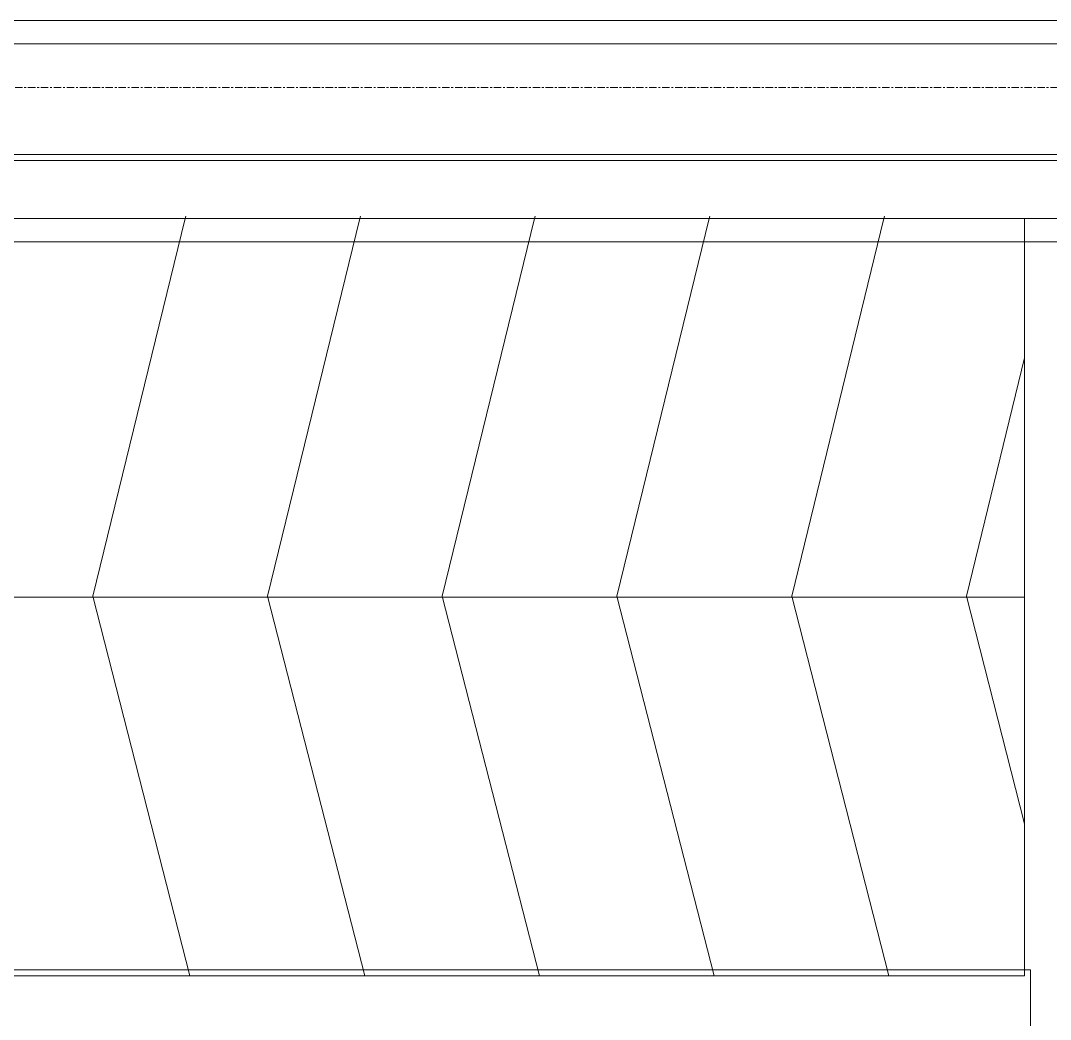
# Model space of a CAD drawing. Header units: millimetres. Extents: x 5357 to 201988, y -16345 to 109895.
# Drawn here: x 57428 to 59197, y 51937 to 53652 of the extents above; entities that cross this region are included whole.
import ezdxf

# ---------------------------------------------------------------- set-up
doc = ezdxf.new("R2010")
doc.units = ezdxf.units.MM
doc.linetypes.add('Grid Line', pattern=[22.225, 12.7, -3.175, 3.175, -3.175])
for name, color, linetype, lineweight in [('0-1', 7, 'Continuous', 5), ('A-DETL-THIN', 151, 'Continuous', 9), ('A-FLOR-1', 10, 'Continuous', 9), ('A-WALL', 113, 'Continuous', 9), ('G-IMPT', 8, 'Continuous', 9), ('I-WALL', 2, 'Continuous', 9), ('L-SITE-WALL-1', 10, 'Continuous', 9), ('M-EQPM', 50, 'Continuous', 9), ('S-GRID-1', 1, 'Grid Line', 9)]:
    doc.layers.add(name, color=color, linetype=linetype, lineweight=lineweight)

# ---------------------------------------------------------------- blocks, each defined once
blk = doc.blocks.new('NCV_TKTC_KET CAU_rvt-1-TKCS_MB SÂN ĐƯỜNG NỘI BỘ')
at = {"layer": 'A-FLOR-1'}
for p, q in [((54666.6, 53311.9), (59152.5, 53311.9)), ((59152.5, 53311.9), (54666.6, 53311.9)), ((59152.5, 53311.9), (59152.5, 52021.9)), ((59152.5, 52021.9), (59152.5, 53311.9))]:
    blk.add_line(p, q, dxfattribs=at)
at = {"layer": 'L-SITE-WALL-1'}
for p, q in [((54662.6, 53611.9), (60152.5, 53611.9)), ((60252.5, 53311.9), (54666.6, 53311.9))]:
    blk.add_line(p, q, dxfattribs=at)
blk = doc.blocks.new('TKTC_NAP THAM BE NUOC NGAM_260130 - TKTC_XREF_260130_NAP THAM BE NUOC NGAM_dwg-4013458-TKCS_MB SÂN ĐƯỜNG NỘI BỘ')
at = {"layer": 'G-IMPT'}
for p, q in [((-142509.1, 149189.7), (-148499, 149189.7)), ((-142509.1, 149189.7), (-148499, 149189.7)), ((-142709.2, 148889.7), (-148499, 148889.7))]:
    blk.add_line(p, q, dxfattribs=at)
blk = doc.blocks.new('TKTC_NAP THAM BE NUOC NGAM_260130 - NẮP THĂM BỂ NƯỚC NGẦM-2336355-TKCS_MB SÂN ĐƯỜNG NỘI BỘ')
blk.add_blockref('TKTC_NAP THAM BE NUOC NGAM_260130 - TKTC_XREF_260130_NAP THAM BE NUOC NGAM_dwg-4013458-TKCS_MB SÂN ĐƯỜNG NỘI BỘ', (150009, -139814.7))

msp = doc.modelspace()

# ---------------------------------------------------------------- linework, layer by layer
at = {"layer": 'A-DETL-THIN'}
for p, q in [((50352.5, 53311.9), (59152.5, 53311.9)), ((59152.5, 53311.9), (50352.5, 53311.9)), ((54652.6, 53311.9), (60452.5, 53311.9)), ((60452.5, 53311.9), (54652.6, 53311.9)), ((57552.5, 52663.9), (57710.9, 53311.9)), ((57710.9, 53311.9), (57711.8, 53315.9)), ((57852.5, 52663.9), (58010.9, 53311.9)), ((58010.9, 53311.9), (58011.8, 53315.9)), ((58152.5, 52663.9), (58310.9, 53311.9)), ((58310.9, 53311.9), (58311.8, 53315.9)), ((58452.5, 52663.9), (58610.9, 53311.9)), ((58610.9, 53311.9), (58611.8, 53315.9)), ((58752.5, 52663.9), (58910.9, 53311.9)), ((58910.9, 53311.9), (58911.8, 53315.9)), ((59152.5, 53311.9), (59152.5, 52011.9)), ((59152.5, 52011.9), (59152.5, 53311.9)), ((59052.5, 52663.9), (59152.5, 53073.1)), ((50352.5, 52661.9), (59152.5, 52661.9)), ((57552.5, 52663.9), (57719.2, 52011.9)), ((57852.5, 52663.9), (58019.2, 52011.9)), ((58152.5, 52663.9), (58319.2, 52011.9)), ((58452.5, 52663.9), (58619.2, 52011.9)), ((58752.5, 52663.9), (58919.2, 52011.9)), ((59052.5, 52663.9), (59152.5, 52272.7)), ((59152.5, 52011.9), (50352.5, 52011.9)), ((50352.5, 52011.9), (59152.5, 52011.9))]:
    msp.add_line(p, q, dxfattribs=at)
at = {"layer": 'A-WALL'}
for p, q in [((54662.6, 53421.9), (60152.5, 53421.9)), ((54662.6, 53411.9), (60152.5, 53411.9)), ((60262.5, 53311.9), (54662.6, 53311.9)), ((50342.5, 52021.9), (59162.5, 52021.9)), ((59152.5, 52011.9), (50352.5, 52011.9)), ((59162.5, 52021.9), (59162.5, 51851.9))]:
    msp.add_line(p, q, dxfattribs=at)
at = {"layer": 'I-WALL'}
for p, q in [((54662.6, 53651.9), (60152.5, 53651.9)), ((60152.5, 53611.9), (54662.6, 53611.9)), ((60652.6, 53271.9), (53492.6, 53271.9))]:
    msp.add_line(p, q, dxfattribs=at)
at = {"layer": 'S-GRID-1'}
msp.add_line((131551.8, 53536.9), (29351.8, 53536.9), dxfattribs=at)

# ---------------------------------------------------------------- block references
at = {"layer": '0-1'}
msp.add_blockref('NCV_TKTC_KET CAU_rvt-1-TKCS_MB SÂN ĐƯỜNG NỘI BỘ', (0, 0), dxfattribs=at)
at = {"layer": 'M-EQPM'}
msp.add_blockref('TKTC_NAP THAM BE NUOC NGAM_260130 - NẮP THĂM BỂ NƯỚC NGẦM-2336355-TKCS_MB SÂN ĐƯỜNG NỘI BỘ', (53152.6, 44236.9), dxfattribs=at)

doc.saveas('drawing.dxf')
